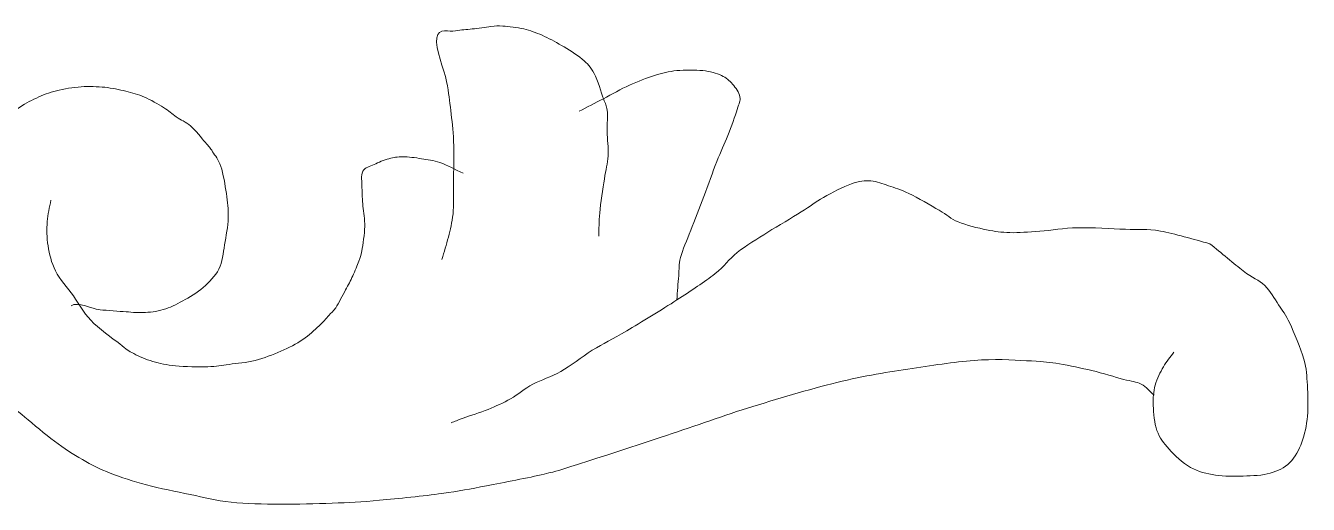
# Model space of a CAD drawing. Header units: millimetres. Extents: x -284 to 196, y -129 to 171.
# Drawn here: x -212.02 to -166.97, y 154.62 to 171.42 of the extents above; entities that cross this region are included whole.
import ezdxf

# ---------------------------------------------------------------- set-up
doc = ezdxf.new("R2010")
doc.units = ezdxf.units.MM
doc.header["$MEASUREMENT"] = 0
doc.layers.add('Camada 1', color=7, linetype='Continuous')

msp = doc.modelspace()

# ---------------------------------------------------------------- linework, layer by layer
at = {"layer": 'Camada 1', "color": 250, "lineweight": 9}
for points, knots in [([(-191.8905, 164.0369), (-191.8796, 164.3086), (-191.8905, 164.5176), (-191.8579, 164.8519), (-191.8579, 164.8519), (-191.8253, 165.1863), (-191.7437, 165.7066), (-191.6948, 166.0405), (-191.6948, 166.0405), (-191.6459, 166.3745), (-191.5807, 166.5768), (-191.5644, 166.8556), (-191.5644, 166.8556), (-191.5481, 167.1344), (-191.5916, 167.4385), (-191.597, 167.7046), (-191.597, 167.7046), (-191.6025, 167.9706), (-191.575, 168.2569), (-191.597, 168.4517), (-191.597, 168.4517), (-191.6189, 168.6465), (-191.6513, 168.6441), (-191.7274, 168.8593), (-191.7274, 168.8593), (-191.8035, 169.0743), (-191.9267, 169.5068), (-192.0536, 169.7422), (-192.0536, 169.7422), (-192.1804, 169.9776), (-192.2854, 170.0858), (-192.4776, 170.2516), (-192.4776, 170.2516), (-192.6698, 170.4173), (-192.9602, 170.5882), (-193.195, 170.727), (-193.195, 170.727), (-193.4299, 170.8658), (-193.6633, 170.9871), (-193.885, 171.0837), (-193.885, 171.0837), (-194.1067, 171.1803), (-194.2928, 171.2513), (-194.5227, 171.3055), (-194.5227, 171.3055), (-194.7524, 171.3596), (-195.0642, 171.3935), (-195.2584, 171.4077), (-195.2584, 171.4077), (-195.4525, 171.422), (-195.5036, 171.4079), (-195.6836, 171.3907), (-195.6836, 171.3907), (-195.8635, 171.3737), (-196.1305, 171.331), (-196.3376, 171.3055), (-196.3376, 171.3055), (-196.5446, 171.2799), (-196.7177, 171.2887), (-196.9261, 171.2372), (-196.9261, 171.2372), (-197.1346, 171.1858), (-197.5142, 171.3751), (-197.5801, 170.9984), (-197.5801, 170.9984), (-197.646, 170.6217), (-197.3186, 169.89), (-197.2367, 169.4633), (-197.2367, 169.4633), (-197.1549, 169.0367), (-197.1305, 168.7897), (-197.0896, 168.44), (-197.0896, 168.44), (-197.0487, 168.0903), (-197.0078, 167.7923), (-196.9914, 167.3655), (-196.9914, 167.3655), (-196.9751, 166.9387), (-196.9882, 166.3062), (-196.9914, 165.8816), (-196.9914, 165.8816), (-196.9947, 165.457), (-196.9804, 165.1323), (-197.0109, 164.818), (-197.0109, 164.818), (-197.0413, 164.5037), (-197.1087, 164.2692), (-197.174, 164.003), (-197.174, 164.003), (-197.2392, 163.7367), (-197.3262, 163.4822), (-197.4023, 163.2218)], [0, 0, 0, 0, 0.0416667, 0.0416667, 0.0416667, 0.0416667, 0.0833333, 0.0833333, 0.0833333, 0.0833333, 0.125, 0.125, 0.125, 0.125, 0.1666667, 0.1666667, 0.1666667, 0.1666667, 0.2083333, 0.2083333, 0.2083333, 0.2083333, 0.25, 0.25, 0.25, 0.25, 0.2916667, 0.2916667, 0.2916667, 0.2916667, 0.3333333, 0.3333333, 0.3333333, 0.3333333, 0.375, 0.375, 0.375, 0.375, 0.4166667, 0.4166667, 0.4166667, 0.4166667, 0.4583333, 0.4583333, 0.4583333, 0.4583333, 0.5, 0.5, 0.5, 0.5, 0.5416667, 0.5416667, 0.5416667, 0.5416667, 0.5833333, 0.5833333, 0.5833333, 0.5833333, 0.625, 0.625, 0.625, 0.625, 0.6666667, 0.6666667, 0.6666667, 0.6666667, 0.7083333, 0.7083333, 0.7083333, 0.7083333, 0.75, 0.75, 0.75, 0.75, 0.7916667, 0.7916667, 0.7916667, 0.7916667, 0.8333333, 0.8333333, 0.8333333, 0.8333333, 0.875, 0.875, 0.875, 0.875, 0.9166667, 0.9166667, 0.9166667, 0.9166667, 1, 1, 1, 1]), ([(-192.5754, 168.4178), (-192.2927, 168.5649), (-192.0209, 168.7064), (-191.7274, 168.8593), (-191.7274, 168.8593), (-191.4339, 169.0121), (-191.1136, 169.1987), (-190.8142, 169.3346), (-190.8142, 169.3346), (-190.5149, 169.4706), (-190.2116, 169.5892), (-189.9337, 169.6743), (-189.9337, 169.6743), (-189.6558, 169.7594), (-189.435, 169.8157), (-189.1509, 169.844), (-189.1509, 169.844), (-188.8669, 169.8725), (-188.5005, 169.8726), (-188.2378, 169.844), (-188.2378, 169.844), (-187.975, 169.8156), (-187.7628, 169.7551), (-187.5855, 169.6743), (-187.5855, 169.6743), (-187.4082, 169.5935), (-187.3047, 169.4954), (-187.1941, 169.3687), (-187.1941, 169.3687), (-187.0834, 169.2418), (-186.9625, 169.0861), (-186.9332, 168.9272), (-186.9332, 168.9272), (-186.9039, 168.7682), (-186.9603, 168.7123), (-187.031, 168.4857), (-187.031, 168.4857), (-187.1018, 168.259), (-187.2376, 167.8745), (-187.3572, 167.5688), (-187.3572, 167.5688), (-187.4767, 167.263), (-187.6072, 167.0084), (-187.7485, 166.6518), (-187.7485, 166.6518), (-187.8899, 166.2952), (-188.053, 165.8312), (-188.2052, 165.4293), (-188.2052, 165.4293), (-188.3574, 165.0274), (-188.5259, 164.5973), (-188.6617, 164.2407), (-188.6617, 164.2407), (-188.7976, 163.8841), (-188.9492, 163.558), (-189.0205, 163.2898), (-189.0205, 163.2898), (-189.0917, 163.0215), (-189.064, 162.8936), (-189.0857, 162.6445), (-189.0857, 162.6445), (-189.1074, 162.3955), (-189.1292, 162.0785), (-189.1509, 161.7955)], [0, 0, 0, 0, 0.0588235, 0.0588235, 0.0588235, 0.0588235, 0.1176471, 0.1176471, 0.1176471, 0.1176471, 0.1764706, 0.1764706, 0.1764706, 0.1764706, 0.2352941, 0.2352941, 0.2352941, 0.2352941, 0.2941176, 0.2941176, 0.2941176, 0.2941176, 0.3529412, 0.3529412, 0.3529412, 0.3529412, 0.4117647, 0.4117647, 0.4117647, 0.4117647, 0.4705882, 0.4705882, 0.4705882, 0.4705882, 0.5294118, 0.5294118, 0.5294118, 0.5294118, 0.5882353, 0.5882353, 0.5882353, 0.5882353, 0.6470588, 0.6470588, 0.6470588, 0.6470588, 0.7058824, 0.7058824, 0.7058824, 0.7058824, 0.7647059, 0.7647059, 0.7647059, 0.7647059, 0.8235294, 0.8235294, 0.8235294, 0.8235294, 0.8823529, 0.8823529, 0.8823529, 0.8823529, 1, 1, 1, 1]), ([(-210.4152, 161.5918), (-210.2092, 161.7515), (-209.6162, 161.4672), (-209.4694, 161.4559), (-209.4694, 161.4559), (-209.3226, 161.4446), (-208.8497, 161.405), (-208.5888, 161.388), (-208.5888, 161.388), (-208.3279, 161.371), (-208.1386, 161.3427), (-207.9039, 161.354), (-207.9039, 161.354), (-207.6692, 161.3654), (-207.4223, 161.3874), (-207.1864, 161.4559), (-207.1864, 161.4559), (-206.9506, 161.5245), (-206.7359, 161.631), (-206.5015, 161.7616), (-206.5015, 161.7616), (-206.2671, 161.8921), (-205.9979, 162.0485), (-205.784, 162.237), (-205.784, 162.237), (-205.5701, 162.4255), (-205.3585, 162.6255), (-205.2296, 162.8823), (-205.2296, 162.8823), (-205.1007, 163.1391), (-205.0883, 163.431), (-205.0339, 163.7313), (-205.0339, 163.7313), (-204.9796, 164.0316), (-204.9143, 164.3804), (-204.9034, 164.6822), (-204.9034, 164.6822), (-204.8926, 164.984), (-204.9252, 165.2305), (-204.9687, 165.5311), (-204.9687, 165.5311), (-205.0122, 165.8317), (-205.0828, 166.2345), (-205.1644, 166.482), (-205.1644, 166.482), (-205.2459, 166.7296), (-205.3621, 166.8587), (-205.4526, 166.9994), (-205.4526, 166.9994), (-205.5432, 167.1401), (-205.5766, 167.1729), (-205.7061, 167.3236), (-205.7061, 167.3236), (-205.8355, 167.4742), (-206.0576, 167.7529), (-206.2294, 167.9034), (-206.2294, 167.9034), (-206.4012, 168.0539), (-206.5698, 168.1109), (-206.728, 168.2189), (-206.728, 168.2189), (-206.8861, 168.327), (-206.9905, 168.435), (-207.1776, 168.5516), (-207.1776, 168.5516), (-207.3647, 168.6682), (-207.6263, 168.822), (-207.848, 168.9176), (-207.848, 168.9176), (-208.0697, 169.0131), (-208.2701, 169.0653), (-208.5019, 169.1222), (-208.5019, 169.1222), (-208.7338, 169.1792), (-208.9753, 169.2331), (-209.2377, 169.2587), (-209.2377, 169.2587), (-209.5001, 169.2842), (-209.7872, 169.2957), (-210.0716, 169.2757), (-210.0716, 169.2757), (-210.356, 169.2558), (-210.6755, 169.2049), (-210.9382, 169.1393), (-210.9382, 169.1393), (-211.2008, 169.0737), (-211.4088, 168.9918), (-211.6412, 168.8835), (-211.6412, 168.8835), (-211.8736, 168.7751), (-212.0766, 168.6621), (-212.3279, 168.4912), (-212.3279, 168.4912), (-212.579, 168.3203), (-212.9231, 168.0749), (-213.1454, 167.8602), (-213.1454, 167.8602), (-213.3678, 167.6453), (-213.4613, 167.488), (-213.6522, 167.2119), (-213.6522, 167.2119), (-213.8431, 166.9359), (-214.1182, 166.49), (-214.2899, 166.2057), (-214.2899, 166.2057), (-214.4616, 165.9214), (-214.5397, 165.8061), (-214.6823, 165.5064), (-214.6823, 165.5064), (-214.8249, 165.2067), (-215.0655, 164.7762), (-215.1442, 164.4104), (-215.1442, 164.4104), (-215.2228, 164.0447), (-215.1714, 163.6928), (-215.1442, 163.3577), (-215.1442, 163.3577), (-215.1169, 163.0226), (-215.0574, 162.7412), (-214.9811, 162.4068), (-214.9811, 162.4068), (-214.9049, 162.0725), (-214.8185, 161.7116), (-214.6876, 161.354), (-214.6876, 161.354), (-214.5567, 160.9965), (-214.384, 160.5971), (-214.1984, 160.2673), (-214.1984, 160.2673), (-214.0128, 159.9375), (-213.807, 159.7013), (-213.5787, 159.3844), (-213.5787, 159.3844), (-213.3504, 159.0674), (-213.0856, 158.6503), (-212.8286, 158.3656), (-212.8286, 158.3656), (-212.5716, 158.0809), (-212.3503, 157.941), (-212.0459, 157.6864), (-212.0459, 157.6864), (-211.7415, 157.4317), (-211.3396, 157.0866), (-211.0022, 156.8374), (-211.0022, 156.8374), (-210.6648, 156.5881), (-210.3505, 156.3792), (-210.0239, 156.1922), (-210.0239, 156.1922), (-209.6971, 156.005), (-209.4214, 155.8642), (-209.0454, 155.7167), (-209.0454, 155.7167), (-208.6695, 155.5692), (-208.2413, 155.4338), (-207.7735, 155.3092), (-207.7735, 155.3092), (-207.3056, 155.1846), (-206.7353, 155.0715), (-206.2406, 154.9696), (-206.2406, 154.9696), (-205.7459, 154.8677), (-205.3342, 154.7546), (-204.8056, 154.6979), (-204.8056, 154.6979), (-204.2771, 154.6412), (-203.6697, 154.6356), (-203.0771, 154.63), (-203.0771, 154.63), (-202.4844, 154.6243), (-201.8324, 154.6413), (-201.2507, 154.6639), (-201.2507, 154.6639), (-200.669, 154.6866), (-200.2289, 154.7092), (-199.5874, 154.7658), (-199.5874, 154.7658), (-198.9458, 154.8224), (-198.0275, 154.9186), (-197.4023, 155.0036), (-197.4023, 155.0036), (-196.777, 155.0885), (-196.4347, 155.162), (-195.8368, 155.2752), (-195.8368, 155.2752), (-195.2389, 155.3884), (-194.3478, 155.5582), (-193.8147, 155.6828), (-193.8147, 155.6828), (-193.2816, 155.8073), (-193.3581, 155.7959), (-192.6406, 156.0223), (-192.6406, 156.0223), (-191.9231, 156.2488), (-190.537, 156.7015), (-189.5097, 157.0411), (-189.5097, 157.0411), (-188.4824, 157.3808), (-187.5041, 157.743), (-186.4766, 158.06), (-186.4766, 158.06), (-185.4491, 158.3769), (-184.3033, 158.7163), (-183.3457, 158.9429), (-183.3457, 158.9429), (-182.388, 159.1695), (-181.5522, 159.2938), (-180.7366, 159.4183), (-180.7366, 159.4183), (-179.9209, 159.5428), (-179.129, 159.6504), (-178.4536, 159.69), (-178.4536, 159.69), (-177.7782, 159.7296), (-177.1493, 159.6787), (-176.6924, 159.656), (-176.6924, 159.656), (-176.2356, 159.6334), (-176.0677, 159.6108), (-175.714, 159.5542), (-175.714, 159.5542), (-175.3603, 159.4976), (-174.9477, 159.407), (-174.5726, 159.3165), (-174.5726, 159.3165), (-174.1974, 159.2259), (-173.7517, 159.09), (-173.4636, 159.0108), (-173.4636, 159.0108), (-173.1756, 158.9316), (-173.0276, 158.9366), (-172.844, 158.841), (-172.844, 158.841), (-172.6605, 158.7455), (-172.5396, 158.5807), (-172.3874, 158.4505)], [0, 0, 0, 0, 0.0166667, 0.0166667, 0.0166667, 0.0166667, 0.0333333, 0.0333333, 0.0333333, 0.0333333, 0.05, 0.05, 0.05, 0.05, 0.0666667, 0.0666667, 0.0666667, 0.0666667, 0.0833333, 0.0833333, 0.0833333, 0.0833333, 0.1, 0.1, 0.1, 0.1, 0.1166667, 0.1166667, 0.1166667, 0.1166667, 0.1333333, 0.1333333, 0.1333333, 0.1333333, 0.15, 0.15, 0.15, 0.15, 0.1666667, 0.1666667, 0.1666667, 0.1666667, 0.1833333, 0.1833333, 0.1833333, 0.1833333, 0.2, 0.2, 0.2, 0.2, 0.2166667, 0.2166667, 0.2166667, 0.2166667, 0.2333333, 0.2333333, 0.2333333, 0.2333333, 0.25, 0.25, 0.25, 0.25, 0.2666667, 0.2666667, 0.2666667, 0.2666667, 0.2833333, 0.2833333, 0.2833333, 0.2833333, 0.3, 0.3, 0.3, 0.3, 0.3166667, 0.3166667, 0.3166667, 0.3166667, 0.3333333, 0.3333333, 0.3333333, 0.3333333, 0.35, 0.35, 0.35, 0.35, 0.3666667, 0.3666667, 0.3666667, 0.3666667, 0.3833333, 0.3833333, 0.3833333, 0.3833333, 0.4, 0.4, 0.4, 0.4, 0.4166667, 0.4166667, 0.4166667, 0.4166667, 0.4333333, 0.4333333, 0.4333333, 0.4333333, 0.45, 0.45, 0.45, 0.45, 0.4666667, 0.4666667, 0.4666667, 0.4666667, 0.4833333, 0.4833333, 0.4833333, 0.4833333, 0.5, 0.5, 0.5, 0.5, 0.5166667, 0.5166667, 0.5166667, 0.5166667, 0.5333333, 0.5333333, 0.5333333, 0.5333333, 0.55, 0.55, 0.55, 0.55, 0.5666667, 0.5666667, 0.5666667, 0.5666667, 0.5833333, 0.5833333, 0.5833333, 0.5833333, 0.6, 0.6, 0.6, 0.6, 0.6166667, 0.6166667, 0.6166667, 0.6166667, 0.6333333, 0.6333333, 0.6333333, 0.6333333, 0.65, 0.65, 0.65, 0.65, 0.6666667, 0.6666667, 0.6666667, 0.6666667, 0.6833333, 0.6833333, 0.6833333, 0.6833333, 0.7, 0.7, 0.7, 0.7, 0.7166667, 0.7166667, 0.7166667, 0.7166667, 0.7333333, 0.7333333, 0.7333333, 0.7333333, 0.75, 0.75, 0.75, 0.75, 0.7666667, 0.7666667, 0.7666667, 0.7666667, 0.7833333, 0.7833333, 0.7833333, 0.7833333, 0.8, 0.8, 0.8, 0.8, 0.8166667, 0.8166667, 0.8166667, 0.8166667, 0.8333333, 0.8333333, 0.8333333, 0.8333333, 0.85, 0.85, 0.85, 0.85, 0.8666667, 0.8666667, 0.8666667, 0.8666667, 0.8833333, 0.8833333, 0.8833333, 0.8833333, 0.9, 0.9, 0.9, 0.9, 0.9166667, 0.9166667, 0.9166667, 0.9166667, 0.9333333, 0.9333333, 0.9333333, 0.9333333, 0.95, 0.95, 0.95, 0.95, 0.9666667, 0.9666667, 0.9666667, 0.9666667, 1, 1, 1, 1]), ([(-196.6521, 166.2443), (-196.9239, 166.3689), (-197.2215, 166.5325), (-197.4675, 166.6179), (-197.4675, 166.6179), (-197.7135, 166.7032), (-197.9021, 166.7197), (-198.1197, 166.7537), (-198.1197, 166.7537), (-198.3374, 166.7876), (-198.5805, 166.8216), (-198.772, 166.8216), (-198.772, 166.8216), (-198.9636, 166.8216), (-199.0916, 166.7992), (-199.2613, 166.7537), (-199.2613, 166.7537), (-199.4308, 166.7082), (-199.6304, 166.6238), (-199.783, 166.55), (-199.783, 166.55), (-199.9358, 166.4762), (-200.0945, 166.466), (-200.1744, 166.3122), (-200.1744, 166.3122), (-200.2544, 166.1584), (-200.207, 165.939), (-200.207, 165.7349), (-200.207, 165.7349), (-200.207, 165.5308), (-200.1907, 165.3161), (-200.1744, 165.0896), (-200.1744, 165.0896), (-200.1581, 164.8633), (-200.1029, 164.6397), (-200.1092, 164.3765), (-200.1092, 164.3765), (-200.1155, 164.1133), (-200.1774, 163.723), (-200.2125, 163.5199), (-200.2125, 163.5199), (-200.2475, 163.3169), (-200.2656, 163.3083), (-200.3187, 163.1617), (-200.3187, 163.1617), (-200.372, 163.0152), (-200.4537, 162.8108), (-200.5313, 162.6415), (-200.5313, 162.6415), (-200.609, 162.4722), (-200.6853, 162.333), (-200.7847, 162.1469), (-200.7847, 162.1469), (-200.8842, 161.9607), (-201.0295, 161.6743), (-201.1281, 161.5243), (-201.1281, 161.5243), (-201.2267, 161.3742), (-201.2752, 161.358), (-201.3734, 161.2514), (-201.3734, 161.2514), (-201.4715, 161.1447), (-201.5639, 161.0251), (-201.7167, 160.8842), (-201.7167, 160.8842), (-201.8695, 160.7432), (-202.0644, 160.5552), (-202.2889, 160.4066), (-202.2889, 160.4066), (-202.5134, 160.258), (-202.7788, 160.1198), (-203.0573, 159.9973), (-203.0573, 159.9973), (-203.3359, 159.8748), (-203.6528, 159.7502), (-203.9566, 159.6732), (-203.9566, 159.6732), (-204.2604, 159.5961), (-204.5943, 159.5736), (-204.8722, 159.5367), (-204.8722, 159.5367), (-205.1502, 159.4998), (-205.3103, 159.46), (-205.6243, 159.4515), (-205.6243, 159.4515), (-205.9384, 159.443), (-206.43, 159.4542), (-206.7526, 159.4856), (-206.7526, 159.4856), (-207.075, 159.5169), (-207.3074, 159.5677), (-207.5537, 159.6391), (-207.5537, 159.6391), (-207.8, 159.7105), (-208.0295, 159.8091), (-208.224, 159.912), (-208.224, 159.912), (-208.4185, 160.0149), (-208.4633, 160.0579), (-208.7145, 160.2531), (-208.7145, 160.2531), (-208.9657, 160.4483), (-209.4567, 160.7993), (-209.7303, 161.0824), (-209.7303, 161.0824), (-210.0039, 161.3655), (-210.1355, 161.6488), (-210.3421, 161.9375), (-210.3421, 161.9375), (-210.5487, 162.2261), (-210.8194, 162.5168), (-210.9696, 162.8144), (-210.9696, 162.8144), (-211.1197, 163.1119), (-211.1813, 163.4063), (-211.2305, 163.6973), (-211.2305, 163.6973), (-211.2798, 163.9883), (-211.2795, 164.2788), (-211.2632, 164.5463), (-211.2632, 164.5463), (-211.2467, 164.8138), (-211.1762, 165.0444), (-211.1327, 165.2934)], [0, 0, 0, 0, 0.03125, 0.03125, 0.03125, 0.03125, 0.0625, 0.0625, 0.0625, 0.0625, 0.09375, 0.09375, 0.09375, 0.09375, 0.125, 0.125, 0.125, 0.125, 0.15625, 0.15625, 0.15625, 0.15625, 0.1875, 0.1875, 0.1875, 0.1875, 0.21875, 0.21875, 0.21875, 0.21875, 0.25, 0.25, 0.25, 0.25, 0.28125, 0.28125, 0.28125, 0.28125, 0.3125, 0.3125, 0.3125, 0.3125, 0.34375, 0.34375, 0.34375, 0.34375, 0.375, 0.375, 0.375, 0.375, 0.40625, 0.40625, 0.40625, 0.40625, 0.4375, 0.4375, 0.4375, 0.4375, 0.46875, 0.46875, 0.46875, 0.46875, 0.5, 0.5, 0.5, 0.5, 0.53125, 0.53125, 0.53125, 0.53125, 0.5625, 0.5625, 0.5625, 0.5625, 0.59375, 0.59375, 0.59375, 0.59375, 0.625, 0.625, 0.625, 0.625, 0.65625, 0.65625, 0.65625, 0.65625, 0.6875, 0.6875, 0.6875, 0.6875, 0.71875, 0.71875, 0.71875, 0.71875, 0.75, 0.75, 0.75, 0.75, 0.78125, 0.78125, 0.78125, 0.78125, 0.8125, 0.8125, 0.8125, 0.8125, 0.84375, 0.84375, 0.84375, 0.84375, 0.875, 0.875, 0.875, 0.875, 0.90625, 0.90625, 0.90625, 0.90625, 0.9375, 0.9375, 0.9375, 0.9375, 1, 1, 1, 1]), ([(-170.4295, 163.7696), (-171.0065, 163.917), (-171.6705, 164.1284), (-172.1674, 164.2135), (-172.1674, 164.2135), (-172.6643, 164.2986), (-172.9153, 164.2591), (-173.3983, 164.2783), (-173.3983, 164.2783), (-173.8815, 164.2976), (-174.5639, 164.3408), (-175.066, 164.3295), (-175.066, 164.3295), (-175.5682, 164.3182), (-176.0089, 164.2385), (-176.4068, 164.2101), (-176.4068, 164.2101), (-176.8046, 164.1818), (-177.1414, 164.1504), (-177.4532, 164.1589), (-177.4532, 164.1589), (-177.7648, 164.1674), (-177.9676, 164.1986), (-178.2707, 164.2613), (-178.2707, 164.2613), (-178.5738, 164.3239), (-178.9876, 164.4195), (-179.2681, 164.5342), (-179.2681, 164.5342), (-179.5485, 164.6489), (-179.6501, 164.7773), (-179.9384, 164.9435), (-179.9384, 164.9435), (-180.2267, 165.1097), (-180.7008, 165.3876), (-180.9974, 165.5311), (-180.9974, 165.5311), (-181.2942, 165.6747), (-181.4919, 165.7292), (-181.715, 165.8029), (-181.715, 165.8029), (-181.938, 165.8764), (-182.1128, 165.9611), (-182.3347, 165.9726), (-182.3347, 165.9726), (-182.5564, 165.9842), (-182.7395, 165.9679), (-183.0195, 165.8708), (-183.0195, 165.8708), (-183.2996, 165.7736), (-183.7039, 165.5597), (-183.9979, 165.3953), (-183.9979, 165.3953), (-184.292, 165.2309), (-184.4545, 165.0896), (-184.7807, 164.8859), (-184.7807, 164.8859), (-185.1068, 164.6822), (-185.5797, 164.4104), (-185.9548, 164.1728), (-185.9548, 164.1728), (-186.3298, 163.935), (-186.72, 163.7039), (-187.031, 163.4596), (-187.031, 163.4596), (-187.342, 163.2153), (-187.4594, 162.9906), (-187.8138, 162.7124), (-187.8138, 162.7124), (-188.1681, 162.4343), (-188.6344, 162.1294), (-189.1509, 161.7955), (-189.1509, 161.7955), (-189.6674, 161.4616), (-190.4174, 161.0032), (-190.9121, 160.7088), (-190.9121, 160.7088), (-191.4068, 160.4145), (-191.7326, 160.2675), (-192.1188, 160.0296), (-192.1188, 160.0296), (-192.505, 159.7918), (-192.8786, 159.4812), (-193.2276, 159.2825), (-193.2276, 159.2825), (-193.5767, 159.0838), (-193.9118, 158.9999), (-194.2061, 158.841), (-194.2061, 158.841), (-194.5004, 158.6821), (-194.7274, 158.479), (-194.9888, 158.3316), (-194.9888, 158.3316), (-195.2502, 158.1842), (-195.494, 158.0714), (-195.7716, 157.958), (-195.7716, 157.958), (-196.0492, 157.8448), (-196.4347, 157.7316), (-196.6521, 157.6524), (-196.6521, 157.6524), (-196.8695, 157.5732), (-196.9348, 157.5392), (-197.0761, 157.4826)], [0, 0, 0, 0, 0.037037, 0.037037, 0.037037, 0.037037, 0.0740741, 0.0740741, 0.0740741, 0.0740741, 0.1111111, 0.1111111, 0.1111111, 0.1111111, 0.1481481, 0.1481481, 0.1481481, 0.1481481, 0.1851852, 0.1851852, 0.1851852, 0.1851852, 0.2222222, 0.2222222, 0.2222222, 0.2222222, 0.2592593, 0.2592593, 0.2592593, 0.2592593, 0.2962963, 0.2962963, 0.2962963, 0.2962963, 0.3333333, 0.3333333, 0.3333333, 0.3333333, 0.3703704, 0.3703704, 0.3703704, 0.3703704, 0.4074074, 0.4074074, 0.4074074, 0.4074074, 0.4444444, 0.4444444, 0.4444444, 0.4444444, 0.4814815, 0.4814815, 0.4814815, 0.4814815, 0.5185185, 0.5185185, 0.5185185, 0.5185185, 0.5555556, 0.5555556, 0.5555556, 0.5555556, 0.5925926, 0.5925926, 0.5925926, 0.5925926, 0.6296296, 0.6296296, 0.6296296, 0.6296296, 0.6666667, 0.6666667, 0.6666667, 0.6666667, 0.7037037, 0.7037037, 0.7037037, 0.7037037, 0.7407407, 0.7407407, 0.7407407, 0.7407407, 0.7777778, 0.7777778, 0.7777778, 0.7777778, 0.8148148, 0.8148148, 0.8148148, 0.8148148, 0.8518519, 0.8518519, 0.8518519, 0.8518519, 0.8888889, 0.8888889, 0.8888889, 0.8888889, 0.9259259, 0.9259259, 0.9259259, 0.9259259, 1, 1, 1, 1]), ([(-171.7025, 159.9617), (-171.8221, 159.7919), (-171.9521, 159.6455), (-172.0613, 159.4523), (-172.0613, 159.4523), (-172.1705, 159.2591), (-172.2941, 159.0369), (-172.3548, 158.8071), (-172.3548, 158.8071), (-172.4155, 158.5772), (-172.4309, 158.3619), (-172.42, 158.0939), (-172.42, 158.0939), (-172.4092, 157.8258), (-172.3843, 157.4721), (-172.2896, 157.2109), (-172.2896, 157.2109), (-172.1948, 156.9498), (-172.0631, 156.7828), (-171.8656, 156.5657), (-171.8656, 156.5657), (-171.6681, 156.3486), (-171.3928, 156.0764), (-171.1155, 155.9204), (-171.1155, 155.9204), (-170.8382, 155.7645), (-170.5472, 155.7001), (-170.2349, 155.6488), (-170.2349, 155.6488), (-169.9226, 155.5974), (-169.5779, 155.6035), (-169.2565, 155.6148), (-169.2565, 155.6148), (-168.9351, 155.6262), (-168.5873, 155.6361), (-168.3107, 155.7167), (-168.3107, 155.7167), (-168.0341, 155.7974), (-167.8173, 155.9026), (-167.6258, 156.0902), (-167.6258, 156.0902), (-167.4343, 156.278), (-167.3065, 156.5279), (-167.2018, 156.8034), (-167.2018, 156.8034), (-167.0971, 157.079), (-167.0389, 157.3845), (-167.0062, 157.7203), (-167.0062, 157.7203), (-166.9733, 158.0562), (-166.9844, 158.4723), (-167.0062, 158.8071), (-167.0062, 158.8071), (-167.0279, 159.1418), (-167.0326, 159.3593), (-167.1365, 159.7239), (-167.1365, 159.7239), (-167.2406, 160.0887), (-167.4786, 160.6624), (-167.6258, 160.9805), (-167.6258, 160.9805), (-167.7731, 161.2986), (-167.8703, 161.4049), (-168.0172, 161.6258), (-168.0172, 161.6258), (-168.164, 161.8466), (-168.2967, 162.1038), (-168.5064, 162.305), (-168.5064, 162.305), (-168.716, 162.5061), (-168.9357, 162.5701), (-169.2565, 162.8144), (-169.2565, 162.8144), (-169.5773, 163.0586), (-170.0385, 163.4511), (-170.4295, 163.7696)], [0, 0, 0, 0, 0.05, 0.05, 0.05, 0.05, 0.1, 0.1, 0.1, 0.1, 0.15, 0.15, 0.15, 0.15, 0.2, 0.2, 0.2, 0.2, 0.25, 0.25, 0.25, 0.25, 0.3, 0.3, 0.3, 0.3, 0.35, 0.35, 0.35, 0.35, 0.4, 0.4, 0.4, 0.4, 0.45, 0.45, 0.45, 0.45, 0.5, 0.5, 0.5, 0.5, 0.55, 0.55, 0.55, 0.55, 0.6, 0.6, 0.6, 0.6, 0.65, 0.65, 0.65, 0.65, 0.7, 0.7, 0.7, 0.7, 0.75, 0.75, 0.75, 0.75, 0.8, 0.8, 0.8, 0.8, 0.85, 0.85, 0.85, 0.85, 0.9, 0.9, 0.9, 0.9, 1, 1, 1, 1])]:
    msp.add_open_spline(points, degree=3, knots=knots, dxfattribs=at)

doc.saveas('drawing.dxf')
